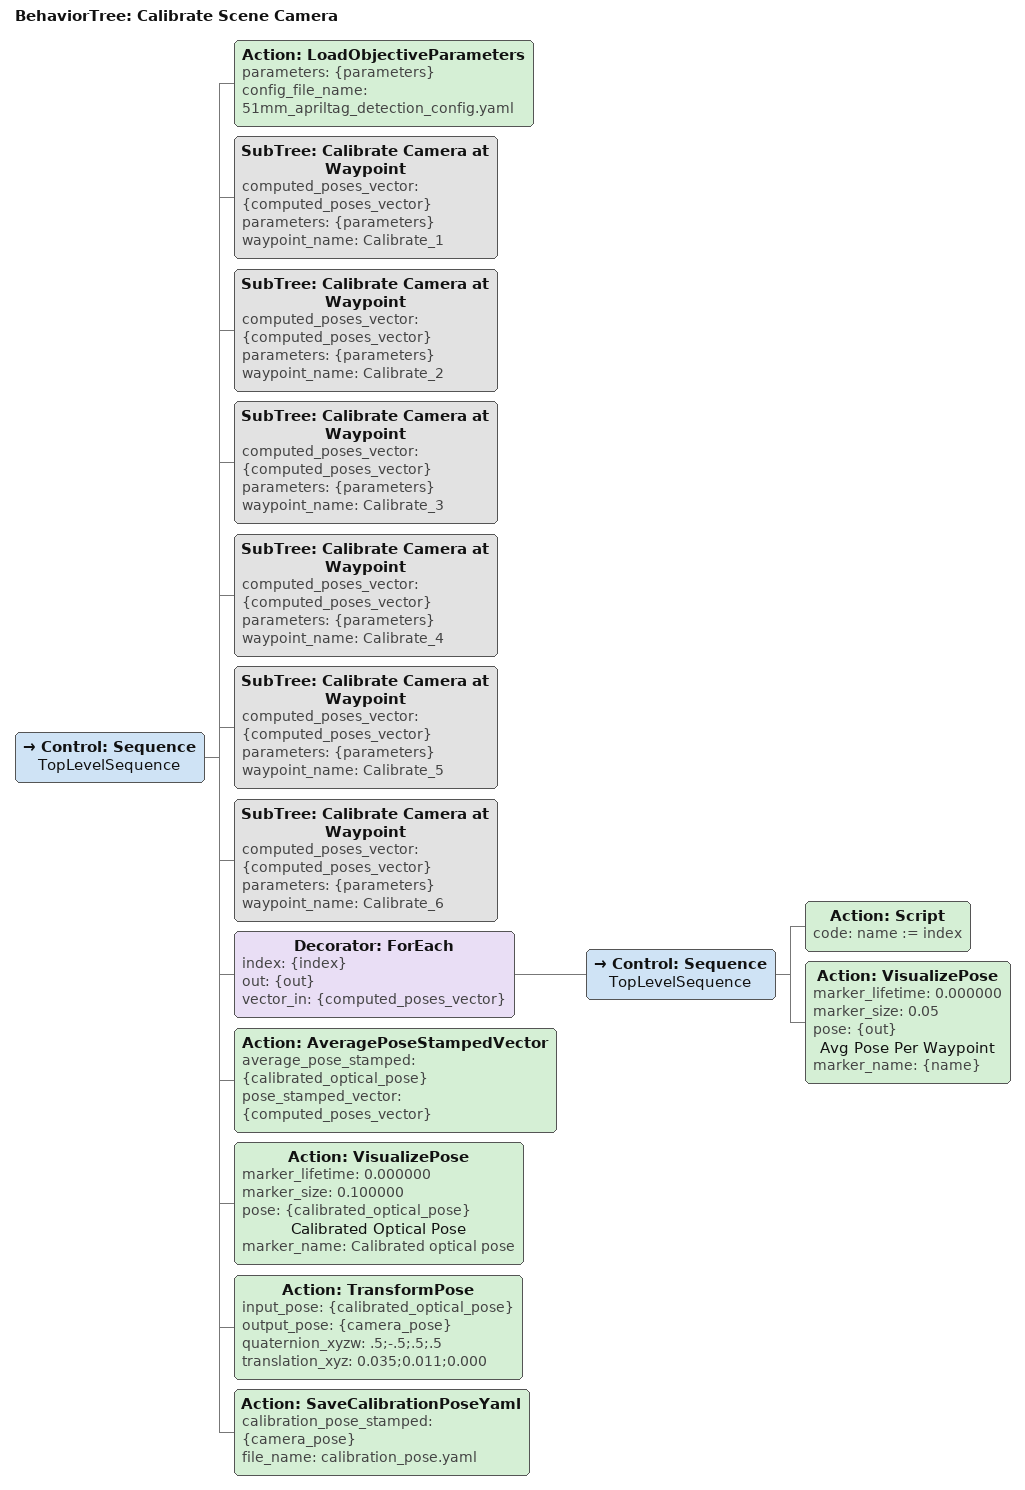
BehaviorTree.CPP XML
<?xml version='1.0' encoding='utf-8'?>
<root BTCPP_format="4" main_tree_to_execute="Calibrate Scene Camera">
  <BehaviorTree ID="Calibrate Scene Camera" _description="">
    <Control ID="Sequence" name="TopLevelSequence">
      <Action ID="LoadObjectiveParameters" parameters="{parameters}" config_file_name="51mm_apriltag_detection_config.yaml"/>
      <SubTree ID="Calibrate Camera at Waypoint" computed_poses_vector="{computed_poses_vector}" parameters="{parameters}" waypoint_name="Calibrate_1"/>
      <SubTree ID="Calibrate Camera at Waypoint" computed_poses_vector="{computed_poses_vector}" parameters="{parameters}" waypoint_name="Calibrate_2"/>
      <SubTree ID="Calibrate Camera at Waypoint" computed_poses_vector="{computed_poses_vector}" parameters="{parameters}" waypoint_name="Calibrate_3"/>
      <SubTree ID="Calibrate Camera at Waypoint" computed_poses_vector="{computed_poses_vector}" parameters="{parameters}" waypoint_name="Calibrate_4"/>
      <SubTree ID="Calibrate Camera at Waypoint" computed_poses_vector="{computed_poses_vector}" parameters="{parameters}" waypoint_name="Calibrate_5"/>
      <SubTree ID="Calibrate Camera at Waypoint" computed_poses_vector="{computed_poses_vector}" parameters="{parameters}" waypoint_name="Calibrate_6"/>
      <Decorator ID="ForEach" index="{index}" out="{out}" vector_in="{computed_poses_vector}">
        <Control ID="Sequence" name="TopLevelSequence">
          <Action ID="Script" code="name := index"/>
          <Action ID="VisualizePose" marker_lifetime="0.000000" marker_size="0.05" pose="{out}" name="Avg Pose Per Waypoint" marker_name="{name}"/>
        </Control>
      </Decorator>
      <Action ID="AveragePoseStampedVector" average_pose_stamped="{calibrated_optical_pose}" pose_stamped_vector="{computed_poses_vector}"/>
      <Action ID="VisualizePose" marker_lifetime="0.000000" marker_size="0.100000" pose="{calibrated_optical_pose}" name="Calibrated Optical Pose" marker_name="Calibrated optical pose"/>
      <Action ID="TransformPose" input_pose="{calibrated_optical_pose}" output_pose="{camera_pose}" quaternion_xyzw=".5;-.5;.5;.5" translation_xyz="0.035;0.011;0.000"/>
      <Action ID="SaveCalibrationPoseYaml" calibration_pose_stamped="{camera_pose}" file_name="calibration_pose.yaml"/>
    </Control>
  </BehaviorTree>
</root>
